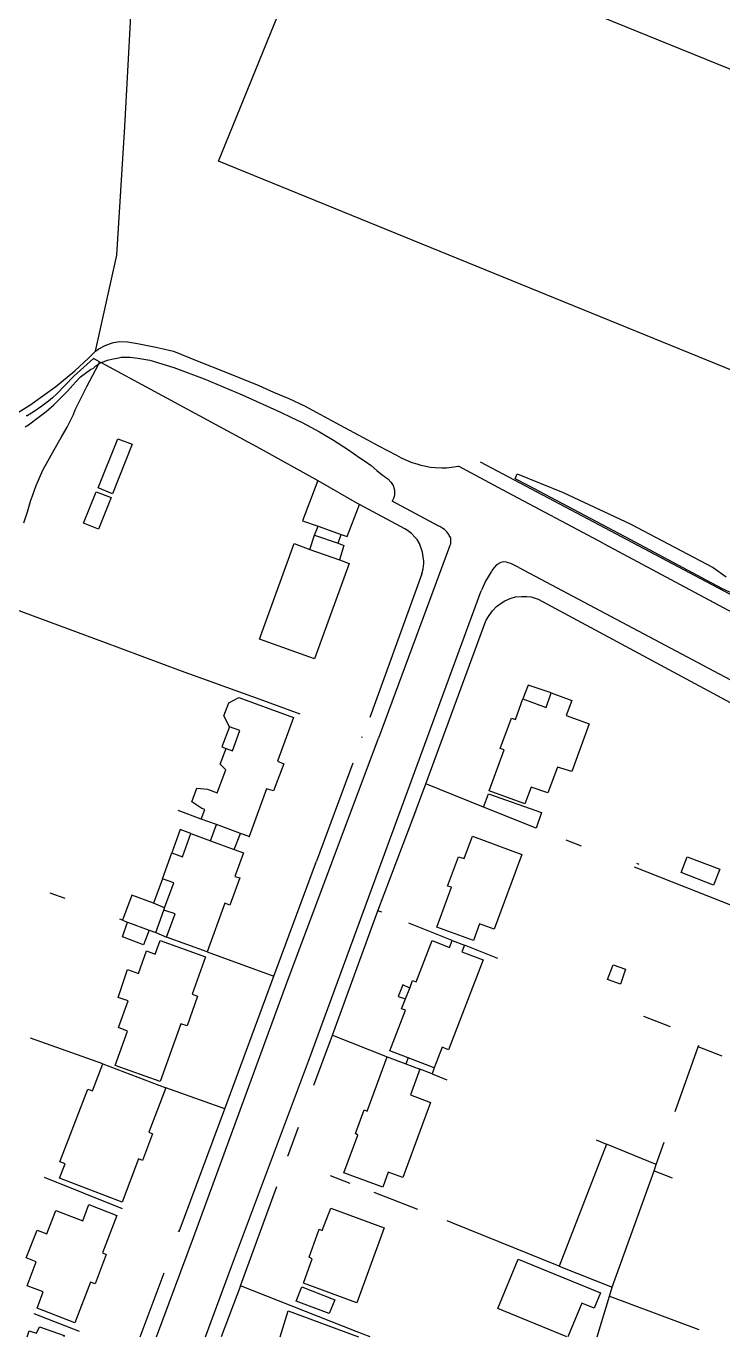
# Model space of a CAD drawing. Header units: millimetres. Extents: x 521005098 to 522149999836, y 174611071 to 175300000107.
# Drawn here: x 521662250036 to 521774867955, y 174699999600 to 174911895531 of the extents above; entities that cross this region are included whole.
import ezdxf

# ---------------------------------------------------------------- set-up
doc = ezdxf.new("R2010")
doc.units = ezdxf.units.MM
doc.header["$LTSCALE"] = 200
doc.header["$PDSIZE"] = 200
for name, color, linetype in [('0-35TEXT', 3, 'Continuous'), ('siteplan$0$0-35TEXT', 3, 'Continuous'), ('siteplan$0$siteplan$0$10', 1, 'Continuous'), ('siteplan$0$siteplan$0$14', 1, 'Continuous'), ('siteplan$0$siteplan$0$15', 1, 'Continuous'), ('siteplan$0$siteplan$0$18', 1, 'Continuous'), ('siteplan$0$siteplan$0$19', 1, 'Continuous'), ('siteplan$0$siteplan$0$20', 1, 'Continuous'), ('siteplan$0$siteplan$0$21', 1, 'Continuous'), ('siteplan$0$siteplan$0$8', 1, 'Continuous'), ('siteplan$0$siteplan$0$9', 1, 'Continuous')]:
    doc.layers.add(name, color=color, linetype=linetype)
doc.layers.get('siteplan$0$0-35TEXT').off()

# ---------------------------------------------------------------- blocks, each defined once
blk = doc.blocks.new('siteplan$0$siteplan')
at = {"layer": 'siteplan$0$siteplan$0$10', "color": 8}
for p, q in [((21176.88, 74774.88), (21177, 74776.62)), ((21173.12, 74758.19), (21169.94, 74755.31)), ((21174.12, 74757.62), (21173.12, 74758.19)), ((21169.94, 74755.31), (21168.5, 74753.81)), ((21168.5, 74753.81), (21167.19, 74752.44)), ((21165.88, 74751.25), (21164.75, 74750.44)), ((21166.5, 74751.81), (21165.88, 74751.25)), ((21167.19, 74752.44), (21166.5, 74751.81)), ((21162.38, 74748.88), (21162.25, 74748.88)), ((21163.56, 74749.62), (21162.38, 74748.88)), ((21164.75, 74750.44), (21163.56, 74749.62)), ((21208.88, 74729.62), (21209.44, 74731.06)), ((21212.69, 74728.31), (21213.19, 74729.69)), ((21192.06, 74680.19), (21193, 74682.81)), ((21187.12, 74682), (21185.81, 74678.25)), ((21195.88, 74678.81), (21196.88, 74681.38)), ((21184.31, 74674.06), (21182.81, 74670.12)), ((21223.12, 74656.88), (21222.38, 74655)), ((21224.25, 74656.38), (21223.12, 74656.88)), ((21222.38, 74655), (21223.56, 74654.62))]:
    blk.add_line(p, q, dxfattribs=at)
at = {"layer": 'siteplan$0$siteplan$0$14', "color": 8}
for p, q in [((21199.94, 74712.81), (21205.56, 74728.25)), ((21205.56, 74728.25), (21208.12, 74727.31)), ((21208.12, 74727.31), (21212.88, 74725.62)), ((21212.88, 74725.62), (21214.44, 74725)), ((21214.44, 74725), (21208.88, 74709.62)), ((21208.88, 74709.62), (21199.94, 74712.81)), ((21246.31, 74701.75), (21247.12, 74704.12)), ((21247.12, 74704.12), (21250.44, 74702.88)), ((21194.19, 74700.38), (21195, 74702.5)), ((21195, 74702.5), (21196.62, 74703.38)), ((21196.62, 74703.38), (21205.44, 74700.12)), ((21241.38, 74699.81), (21242.56, 74703.12)), ((21242.56, 74703.12), (21246.31, 74701.75)), ((21250.44, 74702.88), (21249.56, 74700.44)), ((21195.12, 74698.62), (21194.19, 74700.38)), ((21205.44, 74700.12), (21202.88, 74693.06)), ((21238.88, 74695.12), (21240.69, 74700)), ((21240.69, 74700), (21241.38, 74699.81)), ((21249.56, 74700.44), (21253.25, 74699.12)), ((21196.81, 74698), (21195.12, 74698.62)), ((21195.62, 74694.75), (21196.81, 74698)), ((21253.25, 74699.12), (21250.44, 74691.38)), ((21193.62, 74692.56), (21194.56, 74695.12)), ((21194.56, 74695.12), (21195.62, 74694.75)), ((21237.12, 74688.25), (21239.5, 74694.88)), ((21239.5, 74694.88), (21238.88, 74695.12)), ((21193.12, 74687.94), (21194.5, 74691.69)), ((21194.5, 74691.69), (21193.62, 74692.56)), ((21203.88, 74692.62), (21202.25, 74688.25)), ((21202.88, 74693.06), (21203.88, 74692.62)), ((21248.12, 74692.12), (21246.56, 74687.94)), ((21250.44, 74691.38), (21248.12, 74692.12)), ((21189, 74686.5), (21189.81, 74688.69)), ((21189.81, 74688.69), (21191.56, 74688.56)), ((21191.56, 74688.56), (21193.12, 74687.94)), ((21201.12, 74688.62), (21198.31, 74680.88)), ((21202.25, 74688.25), (21201.12, 74688.62)), ((21242.88, 74686.19), (21237.12, 74688.25)), ((21243.88, 74688.88), (21242.88, 74686.19)), ((21246.56, 74687.94), (21243.88, 74688.88)), ((21190.62, 74685.44), (21189, 74686.5)), ((21190.56, 74683.69), (21191.12, 74685.25)), ((21191.12, 74685.25), (21190.62, 74685.44)), ((21193, 74682.81), (21190.56, 74683.69)), ((21196.88, 74681.38), (21193, 74682.81)), ((21187.5, 74677.62), (21188.88, 74681.38)), ((21188.88, 74681.38), (21192.06, 74680.19)), ((21198.31, 74680.88), (21196.88, 74681.38)), ((21233.06, 74677.31), (21234.38, 74680.94)), ((21234.38, 74680.94), (21242.38, 74678)), ((21192.06, 74680.19), (21195.88, 74678.81)), ((21195.88, 74678.81), (21197.38, 74678.25)), ((21184.31, 74674.06), (21185.81, 74678.25)), ((21185.81, 74678.25), (21187.5, 74677.62)), ((21197.38, 74678.25), (21196, 74674.44)), ((21230.38, 74672.88), (21232.12, 74677.62)), ((21232.12, 74677.62), (21233.06, 74677.31)), ((21242.38, 74678), (21237.88, 74665.88)), ((21196, 74674.44), (21196.81, 74674.19)), ((21186.12, 74673.38), (21184.31, 74674.06)), ((21184.62, 74669.38), (21186.12, 74673.38)), ((21196.81, 74674.19), (21195.19, 74669.81)), ((21228.62, 74666.25), (21231, 74672.69)), ((21231, 74672.69), (21230.38, 74672.88)), ((21194.38, 74670.12), (21191.5, 74662.25)), ((21195.19, 74669.81), (21194.38, 74670.12)), ((21184.5, 74669), (21184.62, 74669.38)), ((21186.31, 74668.38), (21184.5, 74669)), ((21184.94, 74664.62), (21186.31, 74668.38)), ((21234.56, 74664.06), (21228.62, 74666.25)), ((21235.56, 74666.75), (21234.56, 74664.06)), ((21237.88, 74665.88), (21235.56, 74666.75)), ((21183.12, 74661.88), (21183.88, 74664.06)), ((21183.88, 74664.06), (21191.25, 74661.44)), ((21191.5, 74662.25), (21184.94, 74664.62)), ((21225.31, 74657.38), (21227.88, 74664.06)), ((21227.88, 74664.06), (21230.69, 74662.94)), ((21230.69, 74662.94), (21231.12, 74664.06)), ((21231.12, 74664.06), (21233.12, 74663.31)), ((21180.38, 74658.75), (21181.69, 74662.38)), ((21181.69, 74662.38), (21183.12, 74661.88)), ((21233.12, 74663.31), (21232.69, 74662.25)), ((21232.69, 74662.25), (21236.12, 74660.94)), ((21191.25, 74661.44), (21189.06, 74655.38)), ((21236.12, 74660.94), (21230.5, 74646.38)), ((21177.12, 74654.88), (21178.62, 74659.38)), ((21178.62, 74659.38), (21180.38, 74658.75)), ((21224.25, 74656.38), (21224.69, 74657.62)), ((21224.69, 74657.62), (21225.31, 74657.38)), ((21189.06, 74655.38), (21189.94, 74655.06)), ((21223.56, 74654.62), (21224.25, 74656.38)), ((21178.75, 74654.31), (21177.12, 74654.88)), ((21177.19, 74650), (21178.75, 74654.31)), ((21189.94, 74655.06), (21188.25, 74650.25)), ((21222.94, 74653), (21223.56, 74654.62)), ((21221.06, 74646.25), (21223.56, 74652.81)), ((21223.56, 74652.81), (21222.94, 74653)), ((21176.62, 74643.88), (21178.62, 74649.44)), ((21178.62, 74649.44), (21177.19, 74650)), ((21187.25, 74650.62), (21183.88, 74641.25)), ((21188.25, 74650.25), (21187.25, 74650.62)), ((21229.5, 74646.81), (21228.19, 74643.5)), ((21230.5, 74646.38), (21229.5, 74646.81)), ((21217.38, 74636.5), (21220.62, 74645.25)), ((21220.62, 74645.25), (21223.62, 74644.12)), ((21224, 74645.12), (21221.06, 74646.25)), ((21228.19, 74643.5), (21224, 74645.12)), ((21172.94, 74639.75), (21174.62, 74644.12)), ((21174.62, 74644.12), (21184.81, 74640.25)), ((21183.88, 74641.25), (21176.62, 74643.88)), ((21223.62, 74644.12), (21225.88, 74643.25)), ((21225.88, 74643.25), (21224.38, 74639.12)), ((21167.69, 74628.31), (21172.19, 74640.06)), ((21172.19, 74640.06), (21172.94, 74639.75)), ((21184.81, 74640.25), (21182.06, 74633.06)), ((21224.38, 74639.12), (21227.62, 74637.88)), ((21215.5, 74632.88), (21216.88, 74636.69)), ((21216.88, 74636.69), (21217.38, 74636.5)), ((21227.62, 74637.88), (21223.12, 74625.75)), ((21182.69, 74632.81), (21181.06, 74628.5)), ((21182.06, 74633.06), (21182.69, 74632.81)), ((21213.62, 74626.5), (21215.88, 74632.62)), ((21215.88, 74632.62), (21215.5, 74632.88)), ((21256.06, 74631.12), (21248.44, 74611.44)), ((21264.12, 74627.88), (21256.06, 74631.12)), ((21167.62, 74625.62), (21168.56, 74627.94)), ((21168.56, 74627.94), (21167.69, 74628.31)), ((21180.38, 74628.75), (21177.75, 74621.75)), ((21181.06, 74628.5), (21180.38, 74628.75)), ((21263.75, 74626.81), (21264.12, 74627.88)), ((21177.75, 74621.75), (21167.62, 74625.62)), ((21219.88, 74624.19), (21213.62, 74626.5)), ((21220.75, 74626.62), (21219.88, 74624.19)), ((21223.12, 74625.75), (21220.75, 74626.62)), ((21257, 74608), (21263.75, 74626.81)), ((21171.38, 74618.75), (21172.38, 74621.38)), ((21172.38, 74621.38), (21176.88, 74619.62)), ((21165.56, 74616.62), (21167.06, 74620.44)), ((21167.06, 74620.44), (21171.38, 74618.75)), ((21176.88, 74619.62), (21174.56, 74613.56)), ((21210.12, 74617.19), (21211.5, 74620.81)), ((21211.5, 74620.81), (21220.12, 74617.62)), ((21162.25, 74612.75), (21164, 74617.25)), ((21164, 74617.25), (21165.56, 74616.62)), ((21208, 74612.88), (21209.62, 74617.38)), ((21209.62, 74617.38), (21210.12, 74617.19)), ((21220.12, 74617.62), (21215.69, 74605.5)), ((21175.19, 74613.31), (21173.38, 74608.56)), ((21174.56, 74613.56), (21175.19, 74613.31)), ((21208.5, 74612.62), (21208, 74612.88)), ((21163.88, 74612.12), (21162.25, 74612.75)), ((21162.38, 74608.25), (21163.88, 74612.12)), ((21207.06, 74608.69), (21208.5, 74612.62)), ((21238.5, 74604.56), (21241.81, 74612.56)), ((21241.81, 74612.56), (21255.12, 74607.12)), ((21248.44, 74611.44), (21257, 74608)), ((21172.62, 74608.81), (21170.12, 74602.25)), ((21173.38, 74608.56), (21172.62, 74608.81)), ((21215.69, 74605.5), (21207.06, 74608.69)), ((21165, 74607.25), (21162.38, 74608.25)), ((21164, 74604.62), (21165, 74607.25)), ((21255.12, 74607.12), (21254.06, 74604.62)), ((21170.12, 74602.25), (21164, 74604.62)), ((21249.66, 74600), (21238.5, 74604.56)), ((21252.06, 74605.44), (21249.83, 74600)), ((21254.06, 74604.62), (21252.06, 74605.44)), ((21203.33, 74600), (21204.62, 74604.19)), ((21204.62, 74604.19), (21215.96, 74600)), ((21162.43, 74600), (21162.75, 74600.94)), ((21162.75, 74600.94), (21163.94, 74600.56)), ((21163.94, 74600.56), (21164.38, 74601.62)), ((21164.38, 74601.62), (21168.38, 74600.19)), ((21168.38, 74600.19), (21168.32, 74600))]:
    blk.add_line(p, q, dxfattribs=at)
at = {"layer": 'siteplan$0$siteplan$0$15', "color": 8}
for p, q in [((21241.31, 74738.69), (21241.62, 74739.5)), ((21241.62, 74739.5), (21249.06, 74736.5)), ((21249.06, 74736.5), (21259.88, 74731.44)), ((21259.88, 74731.44), (21273.31, 74724.38)), ((21273.31, 74724.38), (21275.44, 74722.88))]:
    blk.add_line(p, q, dxfattribs=at)
at = {"layer": 'siteplan$0$siteplan$0$18', "color": 8}
for p, q in [((21243.38, 74737.62), (21241.31, 74738.69)), ((21248, 74735.19), (21243.38, 74737.62)), ((21259.88, 74728.88), (21248, 74735.19)), ((21274.69, 74721), (21259.88, 74728.88)), ((21278.12, 74719.44), (21274.69, 74721))]:
    blk.add_line(p, q, dxfattribs=at)
at = {"layer": 'siteplan$0$siteplan$0$19', "color": 8}
for p, q in [((21178.19, 74795.69), (21179.19, 74813.56)), ((21176.88, 74774.88), (21178.19, 74795.69))]:
    blk.add_line(p, q, dxfattribs=at)
at = {"layer": 'siteplan$0$siteplan$0$20', "color": 8}
for p, q in [((21172.06, 74753.62), (21174, 74757.31)), ((21174, 74757.31), (21174.12, 74757.62)), ((21174.12, 74757.62), (21174.38, 74757.5)), ((21174.38, 74757.5), (21200.06, 74743.62)), ((21170.19, 74749.88), (21172.06, 74753.62)), ((21169.25, 74747.81), (21169.88, 74749.12)), ((21169.88, 74749.12), (21170.19, 74749.88)), ((21167.88, 74745.38), (21168.88, 74747.06)), ((21168.88, 74747.06), (21169.25, 74747.81)), ((21166.75, 74743.38), (21167.88, 74745.38)), ((21165, 74740.25), (21166.75, 74743.38)), ((21200.06, 74743.62), (21209.38, 74738.44)), ((21164.38, 74738.88), (21164.94, 74740.12)), ((21164.94, 74740.12), (21165, 74740.25)), ((21282.35, 74716.68), (21235.69, 74741.39)), ((21163.88, 74737.62), (21164.38, 74738.88)), ((21209.38, 74738.44), (21216.12, 74734.56)), ((21163.06, 74735.38), (21163.88, 74737.62)), ((21162.44, 74733.38), (21163, 74735.25)), ((21163, 74735.25), (21163.06, 74735.38)), ((21223.44, 74730.62), (21216.12, 74734.56)), ((21161.88, 74731.62), (21162.44, 74733.38)), ((21223.88, 74730.38), (21223.44, 74730.62)), ((21224.56, 74729.88), (21223.88, 74730.38)), ((21225.12, 74729.25), (21224.56, 74729.88)), ((21225.44, 74728.88), (21225.12, 74729.25)), ((21225.81, 74728.25), (21225.44, 74728.88)), ((21226.31, 74726.88), (21225.81, 74728.25)), ((21226.44, 74726.12), (21226.31, 74726.88)), ((21226.56, 74725.38), (21226.44, 74726.12)), ((21226.56, 74725), (21226.56, 74725.38)), ((21226.19, 74723.38), (21226.44, 74724.19)), ((21226.44, 74724.19), (21226.56, 74725)), ((21239.06, 74718.62), (21239.62, 74719)), ((21239.62, 74719), (21240.5, 74719.38)), ((21240.5, 74719.38), (21241.38, 74719.62)), ((21241.38, 74719.62), (21242.31, 74719.69)), ((21242.31, 74719.69), (21243.19, 74719.69)), ((21243.19, 74719.69), (21243.88, 74719.62)), ((21243.88, 74719.62), (21245, 74719.25)), ((21245, 74719.25), (21288.38, 74695.94)), ((21237.12, 74716.62), (21237.62, 74717.38)), ((21237.62, 74717.38), (21238.31, 74718.06)), ((21238.31, 74718.06), (21239.06, 74718.62)), ((21226.88, 74689.38), (21236.38, 74715.31)), ((21236.38, 74715.31), (21236.62, 74715.88)), ((21236.62, 74715.88), (21237.12, 74716.62)), ((21223.83, 74681.33), (21226.88, 74689.38))]:
    blk.add_line(p, q, dxfattribs=at)
at = {"layer": 'siteplan$0$siteplan$0$21', "color": 8}
for p, q in [((21193.34, 74790.08), (21210.32, 74831.75)), ((21210.32, 74831.75), (21293.67, 74797.78)), ((21276.68, 74756.11), (21193.34, 74790.08))]:
    blk.add_line(p, q, dxfattribs=at)
at = {"layer": 'siteplan$0$siteplan$0$8', "color": 8}
for p, q in [((21173.44, 74759.38), (21176.88, 74774.88)), ((21172.31, 74758.25), (21173.44, 74759.38)), ((21173.44, 74759.38), (21174, 74759.75)), ((21173.44, 74759.38), (21174, 74759.75)), ((21174, 74759.75), (21175, 74760.25)), ((21174, 74759.75), (21175, 74760.25)), ((21175, 74760.25), (21175.44, 74760.44)), ((21175, 74760.25), (21175.44, 74760.44)), ((21175.44, 74760.44), (21175.88, 74760.62)), ((21175.44, 74760.44), (21175.88, 74760.62)), ((21175.88, 74760.62), (21176.38, 74760.75)), ((21175.88, 74760.62), (21176.38, 74760.75)), ((21176.38, 74760.75), (21177.31, 74760.94)), ((21176.38, 74760.75), (21177.31, 74760.94)), ((21177.31, 74760.94), (21178.62, 74760.88)), ((21177.31, 74760.94), (21178.62, 74760.88)), ((21178.62, 74760.88), (21180.25, 74760.62)), ((21178.62, 74760.88), (21180.25, 74760.62)), ((21180.25, 74760.62), (21183.19, 74760)), ((21180.25, 74760.62), (21183.19, 74760)), ((21183.19, 74760), (21184.19, 74759.81)), ((21183.19, 74760), (21184.19, 74759.81)), ((21184.19, 74759.81), (21186.06, 74759.38)), ((21184.19, 74759.81), (21186.06, 74759.38)), ((21186.06, 74759.38), (21189.88, 74757.81)), ((21186.06, 74759.38), (21189.88, 74757.81)), ((21173.12, 74758.19), (21169.94, 74755.31)), ((21170.12, 74756.19), (21172.31, 74758.25)), ((21174.12, 74757.62), (21173.12, 74758.19)), ((21173.12, 74756.62), (21173.5, 74757)), ((21173.12, 74756.62), (21173.5, 74757)), ((21173.5, 74757), (21174, 74757.31)), ((21173.5, 74757), (21174, 74757.31)), ((21174, 74757.31), (21174.38, 74757.5)), ((21174, 74757.31), (21174.38, 74757.5)), ((21174.38, 74757.5), (21174.69, 74757.62)), ((21174.38, 74757.5), (21174.69, 74757.62)), ((21174.69, 74757.62), (21175.38, 74757.88)), ((21174.69, 74757.62), (21175.38, 74757.88)), ((21175.38, 74757.88), (21176.31, 74758.12)), ((21175.38, 74757.88), (21176.31, 74758.12)), ((21176.31, 74758.12), (21176.94, 74758.25)), ((21176.31, 74758.12), (21176.94, 74758.25)), ((21176.94, 74758.25), (21177.62, 74758.38)), ((21176.94, 74758.25), (21177.62, 74758.38)), ((21177.62, 74758.38), (21178.25, 74758.38)), ((21177.62, 74758.38), (21178.25, 74758.38)), ((21178.25, 74758.38), (21179.06, 74758.38)), ((21178.25, 74758.38), (21179.06, 74758.38)), ((21179.06, 74758.38), (21180.31, 74758.25)), ((21179.06, 74758.38), (21180.31, 74758.25)), ((21180.31, 74758.25), (21182.25, 74757.88)), ((21180.31, 74758.25), (21182.25, 74757.88)), ((21182.25, 74757.88), (21186.12, 74756.69)), ((21182.25, 74757.88), (21186.12, 74756.69)), ((21189.88, 74757.81), (21194.81, 74755.88)), ((21189.88, 74757.81), (21194.81, 74755.88)), ((21167.06, 74753.62), (21170.12, 74756.19)), ((21169.94, 74755.31), (21168.5, 74753.81)), ((21170.25, 74754.38), (21171, 74755.19)), ((21170.25, 74754.38), (21171, 74755.19)), ((21171, 74755.19), (21172.62, 74756.38)), ((21171, 74755.19), (21172.62, 74756.38)), ((21172.62, 74756.38), (21173.12, 74756.62)), ((21172.62, 74756.38), (21173.12, 74756.62)), ((21186.12, 74756.69), (21191, 74754.88)), ((21186.12, 74756.69), (21191, 74754.88)), ((21191, 74754.88), (21197.19, 74752.31)), ((21191, 74754.88), (21197.19, 74752.31)), ((21194.81, 74755.88), (21199.88, 74753.81)), ((21194.81, 74755.88), (21199.88, 74753.81)), ((21162.81, 74750.62), (21167.06, 74753.62)), ((21166.69, 74750.69), (21168.94, 74752.88)), ((21166.69, 74750.69), (21168.94, 74752.88)), ((21168.5, 74753.81), (21167.19, 74752.44)), ((21168.94, 74752.88), (21169.38, 74753.38)), ((21168.94, 74752.88), (21169.38, 74753.38)), ((21169.38, 74753.38), (21169.81, 74753.88)), ((21169.38, 74753.38), (21169.81, 74753.88)), ((21169.81, 74753.88), (21170.25, 74754.38)), ((21169.81, 74753.88), (21170.25, 74754.38)), ((21199.88, 74753.81), (21202.25, 74752.75)), ((21199.88, 74753.81), (21202.25, 74752.75)), ((21202.25, 74752.75), (21204.69, 74751.69)), ((21202.25, 74752.75), (21204.69, 74751.69)), ((21150.38, 74743), (21162.81, 74750.62)), ((21165.88, 74751.25), (21164.75, 74750.44)), ((21165.5, 74749.62), (21166.69, 74750.69)), ((21165.5, 74749.62), (21166.69, 74750.69)), ((21166.5, 74751.81), (21165.88, 74751.25)), ((21167.19, 74752.44), (21166.5, 74751.81)), ((21197.19, 74752.31), (21203.38, 74749.5)), ((21197.19, 74752.31), (21203.38, 74749.5)), ((21204.69, 74751.69), (21207.25, 74750.5)), ((21204.69, 74751.69), (21207.25, 74750.5)), ((21162.38, 74748.88), (21162.25, 74748.88)), ((21163.56, 74749.62), (21162.38, 74748.88)), ((21162.62, 74747.44), (21164.38, 74748.81)), ((21162.62, 74747.44), (21164.38, 74748.81)), ((21164.75, 74750.44), (21163.56, 74749.62)), ((21164.38, 74748.81), (21165.5, 74749.62)), ((21164.38, 74748.81), (21165.5, 74749.62)), ((21203.38, 74749.5), (21205.12, 74748.62)), ((21203.38, 74749.5), (21205.12, 74748.62)), ((21205.12, 74748.62), (21206.88, 74747.81)), ((21205.12, 74748.62), (21206.88, 74747.81)), ((21207.25, 74750.5), (21213, 74747.38)), ((21207.25, 74750.5), (21213, 74747.38)), ((21162.06, 74747.12), (21162.62, 74747.44)), ((21162.06, 74747.12), (21162.62, 74747.44)), ((21206.88, 74747.81), (21209.69, 74746.31)), ((21206.88, 74747.81), (21209.69, 74746.31)), ((21209.69, 74746.31), (21211.94, 74744.94)), ((21209.69, 74746.31), (21211.94, 74744.94)), ((21213, 74747.38), (21217.44, 74745)), ((21213, 74747.38), (21217.44, 74745)), ((21211.94, 74744.94), (21214.38, 74743.38)), ((21211.94, 74744.94), (21214.38, 74743.38)), ((21217.44, 74745), (21219.19, 74744.06)), ((21217.44, 74745), (21219.19, 74744.06)), ((21214.38, 74743.38), (21215.25, 74742.75)), ((21214.38, 74743.38), (21215.25, 74742.75)), ((21215.25, 74742.75), (21216.19, 74742.12)), ((21215.25, 74742.75), (21216.19, 74742.12)), ((21216.19, 74742.12), (21217.12, 74741.5)), ((21216.19, 74742.12), (21217.12, 74741.5)), ((21219.19, 74744.06), (21222.12, 74742.56)), ((21219.19, 74744.06), (21222.12, 74742.56)), ((21222.12, 74742.56), (21222.88, 74742.12)), ((21222.12, 74742.56), (21222.88, 74742.12)), ((21222.88, 74742.12), (21223.75, 74741.75)), ((21222.88, 74742.12), (21223.75, 74741.75)), ((21217.12, 74741.5), (21218, 74740.88)), ((21217.12, 74741.5), (21218, 74740.88)), ((21218, 74740.88), (21218.94, 74740.06)), ((21218, 74740.88), (21218.94, 74740.06)), ((21218.94, 74740.06), (21219.25, 74739.81)), ((21218.94, 74740.06), (21219.25, 74739.81)), ((21223.75, 74741.75), (21224.62, 74741.38)), ((21223.75, 74741.75), (21224.62, 74741.38)), ((21224.62, 74741.38), (21225.38, 74741.12)), ((21224.62, 74741.38), (21225.38, 74741.12)), ((21225.38, 74741.12), (21226.06, 74740.94)), ((21225.38, 74741.12), (21226.06, 74740.94)), ((21226.06, 74740.94), (21226.88, 74740.75)), ((21226.06, 74740.94), (21226.88, 74740.75)), ((21226.88, 74740.75), (21227.62, 74740.62)), ((21226.88, 74740.75), (21227.62, 74740.62)), ((21227.62, 74740.62), (21228.38, 74740.56)), ((21227.62, 74740.62), (21228.38, 74740.56)), ((21228.38, 74740.56), (21229.44, 74740.5)), ((21228.38, 74740.56), (21229.44, 74740.5)), ((21229.44, 74740.5), (21230.19, 74740.5)), ((21229.44, 74740.5), (21230.19, 74740.5)), ((21230.19, 74740.5), (21231, 74740.62)), ((21230.19, 74740.5), (21231, 74740.62)), ((21231, 74740.62), (21232.12, 74740.75)), ((21231, 74740.62), (21232.12, 74740.75)), ((21239.25, 74736.94), (21232.12, 74740.75)), ((21239.25, 74736.94), (21232.12, 74740.75)), ((21219.25, 74739.81), (21219.5, 74739.62)), ((21219.25, 74739.81), (21219.5, 74739.62)), ((21219.5, 74739.62), (21219.81, 74739.38)), ((21219.5, 74739.62), (21219.81, 74739.38)), ((21219.81, 74739.38), (21220.12, 74739.12)), ((21219.81, 74739.38), (21220.12, 74739.12)), ((21220.12, 74739.12), (21220.38, 74738.94)), ((21220.12, 74739.12), (21220.38, 74738.94)), ((21220.38, 74738.94), (21220.69, 74738.69)), ((21220.38, 74738.94), (21220.69, 74738.69)), ((21220.69, 74738.69), (21221.19, 74738.19)), ((21220.69, 74738.69), (21221.19, 74738.19)), ((21221.19, 74738.19), (21221.38, 74737.94)), ((21221.19, 74738.19), (21221.38, 74737.94)), ((21221.38, 74737.94), (21221.56, 74737.62)), ((21221.38, 74737.94), (21221.56, 74737.62)), ((21221.56, 74737.62), (21221.75, 74737.12)), ((21221.56, 74737.62), (21221.75, 74737.12)), ((21221.75, 74735.88), (21221.62, 74735.56)), ((21221.75, 74735.88), (21221.62, 74735.56)), ((21221.75, 74737.12), (21221.81, 74736.81)), ((21221.75, 74737.12), (21221.81, 74736.81)), ((21221.81, 74736.12), (21221.75, 74735.88)), ((21221.81, 74736.12), (21221.75, 74735.88)), ((21221.81, 74736.81), (21221.81, 74736.12)), ((21221.81, 74736.81), (21221.81, 74736.12)), ((21255.69, 74728.19), (21239.25, 74736.94)), ((21255.69, 74728.19), (21239.25, 74736.94)), ((21221.62, 74735.56), (21221.44, 74735.12)), ((21221.62, 74735.56), (21221.44, 74735.12)), ((21228.94, 74731.06), (21221.44, 74735.12)), ((21228.94, 74731.06), (21221.44, 74735.12)), ((21229.12, 74731), (21228.94, 74731.06)), ((21229.12, 74731), (21228.94, 74731.06)), ((21229.62, 74730.69), (21229.12, 74731)), ((21229.62, 74730.69), (21229.12, 74731)), ((21229.88, 74730.5), (21229.62, 74730.69)), ((21229.88, 74730.5), (21229.62, 74730.69)), ((21230.25, 74730.12), (21229.88, 74730.5)), ((21230.25, 74730.12), (21229.88, 74730.5)), ((21230.56, 74729.69), (21230.25, 74730.12)), ((21230.56, 74729.69), (21230.25, 74730.12)), ((21230.62, 74729.56), (21230.56, 74729.69)), ((21230.62, 74729.56), (21230.56, 74729.69)), ((21230.88, 74729.19), (21230.62, 74729.56)), ((21230.88, 74729.19), (21230.62, 74729.56)), ((21230.69, 74727.75), (21219.19, 74696.81)), ((21230.69, 74727.75), (21219.19, 74696.81)), ((21230.69, 74727.75), (21230.88, 74728.19)), ((21230.69, 74727.75), (21230.88, 74728.19)), ((21230.88, 74728.81), (21230.88, 74729.19)), ((21230.88, 74728.81), (21230.88, 74729.19)), ((21230.88, 74728.62), (21230.88, 74728.81)), ((21230.88, 74728.62), (21230.88, 74728.81)), ((21230.88, 74728.19), (21230.88, 74728.62)), ((21230.88, 74728.19), (21230.88, 74728.62)), ((21255.69, 74728.19), (21278.77, 74715.85)), ((21255.69, 74728.19), (21281.19, 74714.56)), ((21239, 74725.19), (21238.31, 74724.81)), ((21239, 74725.19), (21238.31, 74724.81)), ((21239.38, 74725.31), (21239, 74725.19)), ((21239.38, 74725.31), (21239, 74725.19)), ((21239.88, 74725.25), (21239.38, 74725.31)), ((21239.88, 74725.25), (21239.38, 74725.31)), ((21240.19, 74725.12), (21239.88, 74725.25)), ((21240.19, 74725.12), (21239.88, 74725.25)), ((21240.62, 74725), (21240.19, 74725.12)), ((21240.62, 74725), (21240.19, 74725.12)), ((21237.44, 74723.69), (21236.75, 74722.62)), ((21237.44, 74723.69), (21236.75, 74722.62)), ((21237.5, 74723.75), (21237.44, 74723.69)), ((21237.5, 74723.75), (21237.44, 74723.69)), ((21237.69, 74724.12), (21237.5, 74723.75)), ((21237.69, 74724.12), (21237.5, 74723.75)), ((21237.94, 74724.44), (21237.69, 74724.12)), ((21237.94, 74724.44), (21237.69, 74724.12)), ((21238.31, 74724.81), (21237.94, 74724.44)), ((21238.31, 74724.81), (21237.94, 74724.44)), ((21241.12, 74724.75), (21240.62, 74725)), ((21241.12, 74724.75), (21240.62, 74725)), ((21241.88, 74724.38), (21241.12, 74724.75)), ((21241.88, 74724.38), (21241.12, 74724.75)), ((21241.88, 74724.38), (21287.19, 74700.31)), ((21241.88, 74724.38), (21287.19, 74700.31)), ((21235.94, 74720.94), (21235.81, 74720.62)), ((21235.94, 74720.94), (21235.81, 74720.62)), ((21236.5, 74722.19), (21235.94, 74720.94)), ((21236.5, 74722.19), (21235.94, 74720.94)), ((21236.75, 74722.62), (21236.5, 74722.19)), ((21236.75, 74722.62), (21236.5, 74722.19)), ((21207.88, 74644.56), (21235.81, 74720.62)), ((21204.38, 74657.25), (21219.19, 74696.81)), ((21189.31, 74616.06), (21204.38, 74657.25)), ((21195.44, 74611.38), (21207.88, 74644.56)), ((21183.34, 74600), (21189.31, 74616.06)), ((21191.21, 74600), (21195.44, 74611.38))]:
    blk.add_line(p, q, dxfattribs=at)
at = {"layer": 'siteplan$0$siteplan$0$9', "color": 8}
for p, q in [((21173.44, 74759.38), (21176.88, 74774.88)), ((21172.31, 74758.25), (21173.44, 74759.38)), ((21170.12, 74756.19), (21172.31, 74758.25)), ((21172.06, 74753.62), (21174, 74757.31)), ((21174, 74757.31), (21174.12, 74757.62)), ((21174.12, 74757.62), (21174.38, 74757.5)), ((21174.38, 74757.5), (21200.06, 74743.62)), ((21167.06, 74753.62), (21170.12, 74756.19)), ((21162.81, 74750.62), (21167.06, 74753.62)), ((21170.19, 74749.88), (21172.06, 74753.62)), ((21150.38, 74743), (21162.81, 74750.62)), ((21169.25, 74747.81), (21169.88, 74749.12)), ((21169.88, 74749.12), (21170.19, 74749.88)), ((21167.88, 74745.38), (21168.88, 74747.06)), ((21168.88, 74747.06), (21169.25, 74747.81)), ((21166.75, 74743.38), (21167.88, 74745.38)), ((21173.88, 74737.25), (21177.06, 74745.19)), ((21179.38, 74744.31), (21176.19, 74736.31)), ((21177.06, 74745.19), (21179.38, 74744.31)), ((21165, 74740.25), (21166.75, 74743.38)), ((21200.06, 74743.62), (21209.38, 74738.44)), ((21164.38, 74738.88), (21164.94, 74740.12)), ((21164.94, 74740.12), (21165, 74740.25)), ((21163.88, 74737.62), (21164.38, 74738.88)), ((21209.38, 74738.44), (21206.94, 74731.94)), ((21209.38, 74738.44), (21216.12, 74734.56)), ((21163.06, 74735.38), (21163.88, 74737.62)), ((21171.5, 74731.56), (21173.56, 74736.62)), ((21173.56, 74736.62), (21176, 74735.69)), ((21176.19, 74736.31), (21173.88, 74737.25)), ((21162.44, 74733.38), (21163, 74735.25)), ((21163, 74735.25), (21163.06, 74735.38)), ((21176, 74735.69), (21173.94, 74730.56)), ((21214.12, 74729.38), (21216.12, 74734.56)), ((21223.44, 74730.62), (21216.12, 74734.56)), ((21161.88, 74731.62), (21162.44, 74733.38)), ((21173.94, 74730.56), (21171.5, 74731.56)), ((21206.94, 74731.94), (21209.44, 74731.06)), ((21208.12, 74727.31), (21208.88, 74729.62)), ((21208.88, 74729.62), (21212.69, 74728.31)), ((21209.44, 74731.06), (21213.19, 74729.69)), ((21213.19, 74729.69), (21214.12, 74729.38)), ((21223.88, 74730.38), (21223.44, 74730.62)), ((21224.56, 74729.88), (21223.88, 74730.38)), ((21225.12, 74729.25), (21224.56, 74729.88)), ((21212.69, 74728.31), (21213.62, 74727.94)), ((21213.62, 74727.94), (21212.88, 74725.62)), ((21225.44, 74728.88), (21225.12, 74729.25)), ((21225.81, 74728.25), (21225.44, 74728.88)), ((21226.31, 74726.88), (21225.81, 74728.25)), ((21226.44, 74726.12), (21226.31, 74726.88)), ((21226.56, 74725.38), (21226.44, 74726.12)), ((21226.56, 74725), (21226.56, 74725.38)), ((21226.19, 74723.38), (21217.79, 74700.12)), ((21226.19, 74723.38), (21226.44, 74724.19)), ((21226.44, 74724.19), (21226.56, 74725)), ((21174.62, 74712.38), (21155.94, 74719.25)), ((21239.06, 74718.62), (21239.62, 74719)), ((21239.62, 74719), (21240.5, 74719.38)), ((21240.5, 74719.38), (21241.38, 74719.62)), ((21241.38, 74719.62), (21242.31, 74719.69)), ((21242.31, 74719.69), (21243.19, 74719.69)), ((21243.19, 74719.69), (21243.88, 74719.62)), ((21243.88, 74719.62), (21245, 74719.25)), ((21245, 74719.25), (21288.38, 74695.94)), ((21237.12, 74716.62), (21237.62, 74717.38)), ((21237.62, 74717.38), (21238.31, 74718.06)), ((21238.31, 74718.06), (21239.06, 74718.62)), ((21226.88, 74689.38), (21236.38, 74715.31)), ((21236.38, 74715.31), (21236.62, 74715.88)), ((21236.62, 74715.88), (21237.12, 74716.62)), ((21187.38, 74707.62), (21174.62, 74712.38)), ((21200.06, 74703.06), (21187.38, 74707.62)), ((21243.38, 74705.38), (21242.56, 74703.12)), ((21247.12, 74704.12), (21243.38, 74705.38)), ((21206.54, 74700.64), (21200.06, 74703.06)), ((21195.12, 74698.62), (21193.88, 74695.38)), ((21216.62, 74696.88), (21216.46, 74696.94)), ((21193.88, 74695.38), (21194.56, 74695.12)), ((21215.08, 74692.75), (21209.19, 74676.88)), ((21226.07, 74687.24), (21226.88, 74689.38)), ((21236.19, 74685.62), (21226.88, 74689.38)), ((21236.19, 74685.62), (21237, 74687.81)), ((21237, 74687.81), (21245.56, 74684.75)), ((21190.56, 74683.69), (21186.82, 74685.08)), ((21219.12, 74668.88), (21225.25, 74685.06)), ((21244.69, 74682.25), (21236.19, 74685.62)), ((21245.56, 74684.75), (21244.69, 74682.25)), ((21188.88, 74681.38), (21187.12, 74682)), ((21249.48, 74680.36), (21251.99, 74679.36)), ((21202.31, 74658.31), (21209.19, 74676.88)), ((21261.36, 74676.36), (21260.95, 74676.51)), ((21268.12, 74675.06), (21269.12, 74677.62)), ((21269.12, 74677.62), (21274.38, 74675.62)), ((21260.55, 74675.98), (21278.69, 74668.81)), ((21273.38, 74673), (21268.12, 74675.06)), ((21274.38, 74675.62), (21273.38, 74673)), ((21168.53, 74670.84), (21166.12, 74671.74)), ((21179.31, 74671.38), (21177.81, 74667.38)), ((21182.81, 74670.12), (21179.31, 74671.38)), ((21184.62, 74669.38), (21182.81, 74670.12)), ((21183.19, 74665.38), (21184.5, 74669)), ((21211.75, 74648.75), (21219.12, 74668.88)), ((21219.72, 74668.64), (21219.12, 74668.88)), ((21177.81, 74667.38), (21177.4, 74667.53)), ((21177.81, 74667.38), (21178.62, 74667.06)), ((21177.81, 74664.69), (21178.62, 74667.06)), ((21178.62, 74667.06), (21182.12, 74665.75)), ((21231.12, 74664.06), (21224.09, 74666.88)), ((21181.19, 74663.38), (21177.81, 74664.69)), ((21182.12, 74665.75), (21181.19, 74663.38)), ((21182.12, 74665.75), (21183.19, 74665.38)), ((21183.19, 74665.38), (21184.94, 74664.62)), ((21191.5, 74662.25), (21202.31, 74658.31)), ((21238.52, 74661.17), (21233.12, 74663.31)), ((21256.25, 74657.75), (21257.12, 74660.12)), ((21257.12, 74660.12), (21259.12, 74659.44)), ((21259.12, 74659.44), (21258.31, 74657)), ((21194.38, 74636.88), (21202.31, 74658.31)), ((21258.31, 74657), (21256.25, 74657.75)), ((21266.41, 74650.09), (21262.11, 74651.8)), ((21174.62, 74644.12), (21162.97, 74648.3)), ((21208.77, 74640.67), (21211.75, 74648.75)), ((21211.75, 74648.75), (21220.62, 74645.25)), ((21267.16, 74636.42), (21270.88, 74646.88)), ((21270.88, 74646.88), (21270.98, 74647.13)), ((21274.78, 74645.39), (21270.88, 74646.88)), ((21224, 74645.12), (21223.62, 74644.12)), ((21227.88, 74642.5), (21225.88, 74643.25)), ((21228.19, 74643.5), (21227.88, 74642.5)), ((21227.88, 74642.5), (21230.25, 74641.54)), ((21194.38, 74636.88), (21184.81, 74640.25)), ((21187, 74617), (21194.38, 74636.88)), ((21204.55, 74629.22), (21206.28, 74633.91)), ((21254.39, 74631.82), (21256.06, 74631.12)), ((21264.12, 74627.88), (21265.39, 74631.45)), ((21177.84, 74620.68), (21165.23, 74625.75)), ((21214.63, 74624.79), (21211.47, 74626.01)), ((21263.75, 74626.81), (21266.71, 74625.7)), ((21196.88, 74608.25), (21202.76, 74624.31)), ((21225.58, 74620.57), (21218.48, 74623.31)), ((21187, 74617), (21186.8, 74617.08)), ((21187.03, 74617.08), (21187, 74617)), ((21231.25, 74618.38), (21230.31, 74618.74)), ((21248.44, 74611.44), (21231.25, 74618.38)), ((21180.7, 74600), (21184.53, 74610.34)), ((21196.88, 74608.25), (21193.79, 74600)), ((21215.62, 74600.88), (21196.88, 74608.25)), ((21205.88, 74605.75), (21206.81, 74608.06)), ((21206.81, 74608.06), (21212.12, 74606)), ((21254.55, 74600), (21256.56, 74606.56)), ((21256.56, 74606.56), (21257, 74608)), ((21256.56, 74606.56), (21271, 74601.19)), ((21211.25, 74603.75), (21205.88, 74605.75)), ((21212.12, 74606), (21211.25, 74603.75)), ((21170.87, 74600.88), (21163.54, 74603.71)), ((21217.86, 74600), (21215.62, 74600.88))]:
    blk.add_line(p, q, dxfattribs=at)
blk.add_point((21198.31, 74680.88), dxfattribs=at)
blk = doc.blocks.new('siteplan')
at = {"layer": 'siteplan$0$0-35TEXT', "xscale": 1000, "yscale": 1000, "zscale": 1000}
blk.add_blockref('siteplan$0$siteplan', (500000000, 100000000), dxfattribs=at)

msp = doc.modelspace()

# ---------------------------------------------------------------- block references
at = {"layer": '0-35TEXT', "xscale": 1000, "yscale": 1000, "zscale": 1000}
msp.add_blockref('siteplan', (500000094.73971, 99999891.38169), dxfattribs=at)

doc.saveas('drawing.dxf')
